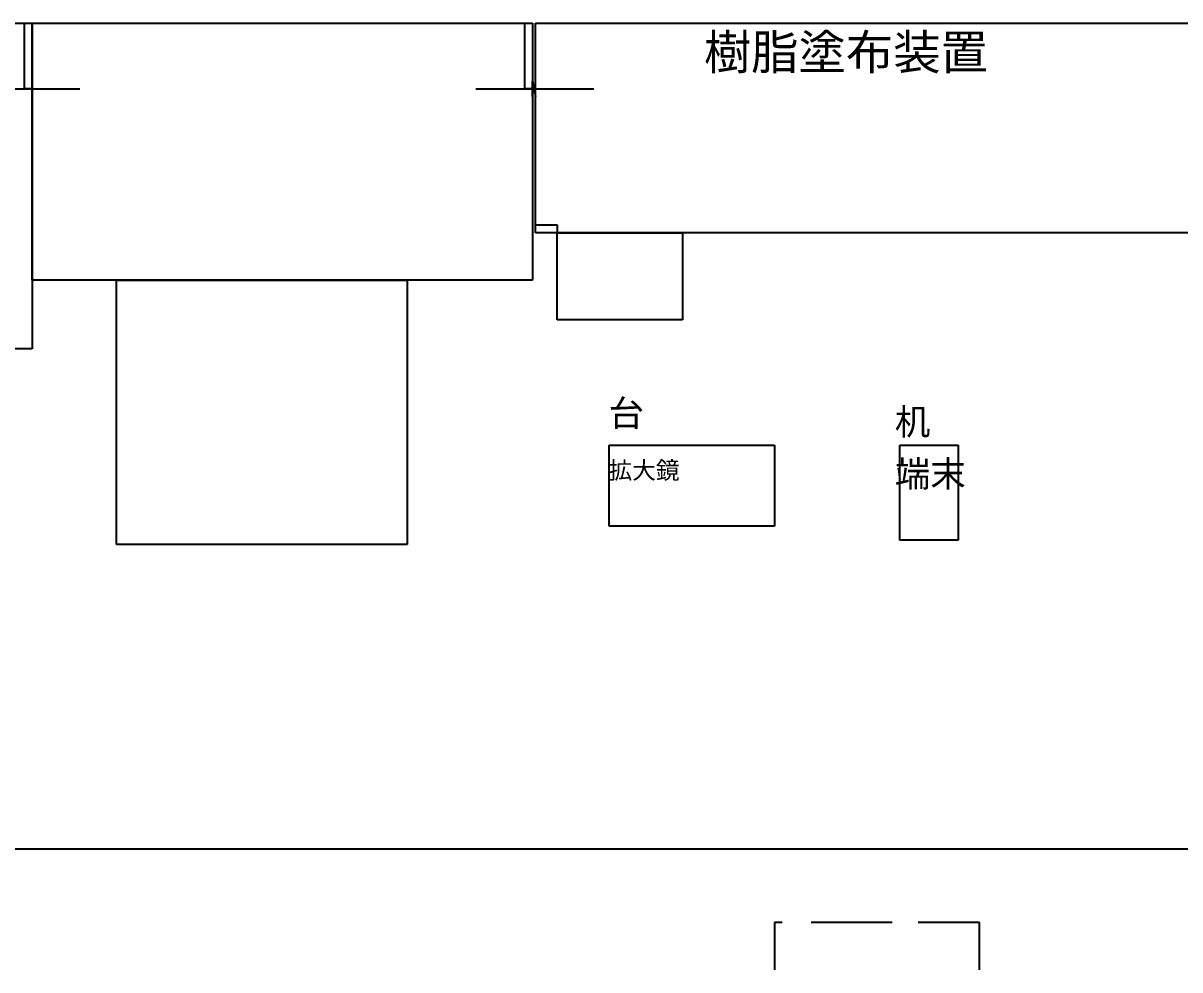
# Model space of a CAD drawing. Header units: millimetres. Extents: x 5 to 415, y 48 to 251.
# Drawn here: x 181.45 to 194.79, y 197.66 to 208.58 of the extents above; entities that cross this region are included whole.
import ezdxf

# ---------------------------------------------------------------- set-up
doc = ezdxf.new("R2010")
doc.units = ezdxf.units.MM
doc.layers.add('P', color=7, linetype='Continuous')
doc.layers.add('T', color=7, linetype='Continuous')

msp = doc.modelspace()

# ---------------------------------------------------------------- linework, layer by layer
at = {"layer": 'P'}
for points in [[(174.537, 208.58), (181.557, 208.58)], [(181.469, 207.821), (181.469, 208.58)], [(181.469, 208.58), (181.557, 208.58)], [(181.557, 208.58), (181.557, 204.823)], [(181.557, 205.617), (181.557, 208.58)], [(181.557, 208.58), (187.325, 208.58)], [(181.557, 208.58), (181.557, 207.821)], [(187.237, 207.821), (187.237, 208.58)], [(187.237, 208.58), (187.325, 208.58)], [(187.325, 208.58), (187.325, 207.821)], [(187.325, 208.58), (187.325, 205.617)], [(187.36, 206.163), (187.36, 208.58)], [(187.36, 208.58), (199.725, 208.58)], [(181.557, 207.733), (181.557, 207.91)], [(181.557, 207.91), (181.557, 207.733)], [(187.325, 207.733), (187.325, 207.91)], [(187.325, 207.91), (187.36, 207.733)], [(180.763, 207.821), (182.104, 207.821)], [(181.557, 207.821), (181.469, 207.821)], [(181.557, 207.821), (181.557, 207.821)], [(181.557, 207.821), (181.557, 207.821)], [(181.557, 207.821), (181.557, 207.821)], [(181.557, 207.821), (181.557, 207.821)], [(186.672, 207.821), (188.031, 207.821)], [(187.325, 207.821), (187.237, 207.821)], [(187.36, 206.163), (187.36, 206.252)], [(187.36, 206.252), (187.607, 206.252)], [(187.607, 206.163), (187.36, 206.163)], [(199.725, 206.163), (187.36, 206.163)], [(187.607, 206.252), (187.607, 206.163)], [(187.607, 205.158), (187.607, 206.163)], [(187.607, 206.163), (189.054, 206.163)], [(189.054, 206.163), (189.054, 205.158)], [(187.325, 205.617), (181.557, 205.617)], [(182.527, 202.565), (182.527, 205.617)], [(182.527, 205.617), (185.879, 205.617)], [(185.879, 205.617), (185.879, 202.565)], [(189.054, 205.158), (187.607, 205.158)], [(181.557, 204.823), (177.288, 204.823)], [(188.207, 203.712), (190.112, 203.712)], [(188.207, 202.777), (188.207, 203.712)], [(190.112, 203.712), (190.112, 202.777)], [(191.558, 203.712), (192.229, 203.712)], [(191.558, 202.618), (191.558, 203.712)], [(192.229, 203.712), (192.229, 202.618)], [(190.112, 202.777), (188.207, 202.777)], [(185.879, 202.565), (182.527, 202.565)], [(192.229, 202.618), (191.558, 202.618)], [(286.597, 199.055), (115.094, 199.055)], [(190.112, 198.208), (190.112, 197.661)], [(190.2, 198.208), (190.112, 198.208)], [(191.47, 198.208), (190.535, 198.208)], [(192.476, 198.208), (191.77, 198.208)], [(192.476, 197.661), (192.476, 198.208)]]:
    msp.add_lwpolyline(points, dxfattribs=at)

# ---------------------------------------------------------------- texts
at = {"layer": 'T', "attachment_point": 7}
for s, insert, char_height in [('{\\fArial|b0|i0|c0|p18;樹脂塗布装置}', (189.3, 208), 0.4), ('{\\fArial|b0|i0|c0|p18;台}', (188.2, 203.9), 0.3), ('{\\fArial|b0|i0|c0|p18;机}', (191.5, 203.8), 0.3), ('{\\fArial|b0|i0|c0|p18;拡大鏡}', (188.2, 203.3), 0.2), ('{\\fArial|b0|i0|c0|p18;端末}', (191.5, 203.2), 0.3)]:
    msp.add_mtext(s, dxfattribs=dict(at, insert=insert, char_height=char_height))

doc.saveas('drawing.dxf')
